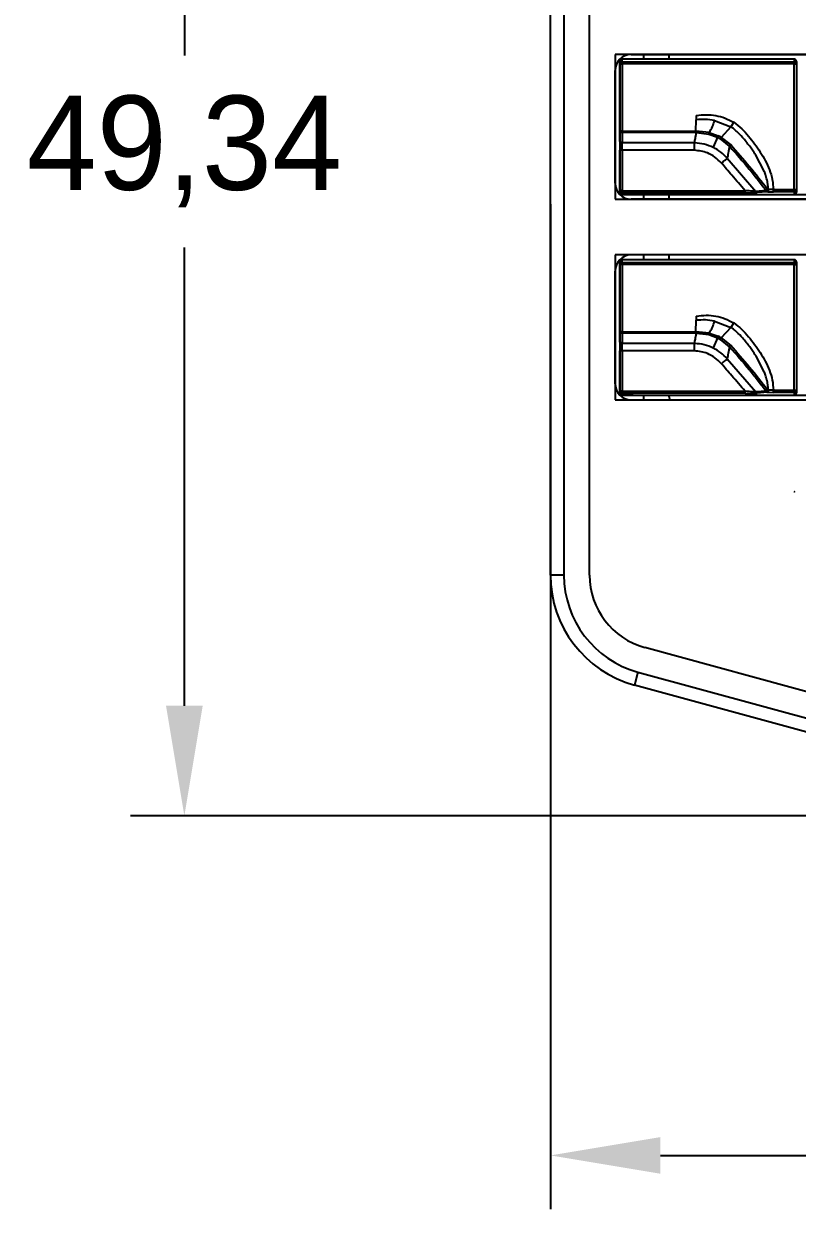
# Model space of a CAD drawing. Header units: millimetres. Extents: x 340 to 481, y 493 to 586.
# Drawn here: x 344.27 to 372.98, y 493.3 to 537.33 of the extents above; entities that cross this region are included whole.
import ezdxf

# ---------------------------------------------------------------- set-up
doc = ezdxf.new("R2010")
doc.units = ezdxf.units.MM
doc.header["$PDSIZE"] = -1
doc.linetypes.add('CENTERX2', pattern=[20.32, 12.7, -2.54, 2.54, -2.54])
doc.dimstyles.new('ISO-25', dxfattribs={"dimtxt": 2.5, "dimasz": 2.5, "dimexe": 1.25, "dimexo": 0.625, "dimtad": 1, "dimtxsty": 'Standard', "dimcen": 2.5, "dimadec": 0, "dimazin": 0, "dimtfac": 1, "dimtmove": 0, "dimatfit": 3, "dimfxl": 1, "dimarcsym": 0})

# ---------------------------------------------------------------- blocks, each defined once
blk = doc.blocks.new('*D1')
at = {"color": 0, "lineweight": -2}
for p, q in [((363.82, 530.628), (363.82, 493.301)), ((435.672, 530.628), (435.672, 493.301)), ((367.9, 495.301), (431.592, 495.301))]:
    blk.add_line(p, q, dxfattribs=at)
at = {"color": 0}
for points in [[(367.9, 495.981), (367.9, 494.621), (363.82, 495.301)], [(431.592, 494.621), (431.592, 495.981), (435.672, 495.301)]]:
    blk.add_solid(points, dxfattribs=at)
at = {"layer": 'Defpoints', "color": 0}
for p in [(363.82, 530.628), (435.672, 530.628), (435.672, 495.301)]:
    blk.add_point(p, dxfattribs=at)
at = {"color": 0, "insert": (399.746, 498.866), "char_height": 3.5, "attachment_point": 5}
blk.add_mtext('71,85', dxfattribs=at)
blk = doc.blocks.new('*D2')
at = {"color": 0, "lineweight": -2}
for p, q in [((394.669, 557.257), (348.229, 557.257)), ((350.229, 553.177), (350.229, 536.154)), ((350.229, 512), (350.229, 529.023)), ((394.669, 507.92), (348.229, 507.92))]:
    blk.add_line(p, q, dxfattribs=at)
at = {"color": 0}
for points in [[(350.909, 553.177), (349.549, 553.177), (350.229, 557.257)], [(349.549, 512), (350.909, 512), (350.229, 507.92)]]:
    blk.add_solid(points, dxfattribs=at)
at = {"layer": 'Defpoints', "color": 0}
for p in [(394.669, 557.257), (350.229, 507.92), (394.669, 507.92)]:
    blk.add_point(p, dxfattribs=at)
at = {"color": 0, "insert": (350.229, 532.589), "char_height": 3.5, "attachment_point": 5}
blk.add_mtext('49,34', dxfattribs=at)

msp = doc.modelspace()

# ---------------------------------------------------------------- linework, layer by layer
at = {"color": 7, "linetype": 'Continuous', "lineweight": 25}
for p, q in [((363.82, 516.856), (363.82, 554.67)), ((364.32, 554.67), (364.32, 516.856)), ((366.399, 535.836), (366.399, 535.935)), ((366.48, 535.916), (366.48, 536.015)), ((372.87, 536.015), (366.48, 536.015)), ((366.48, 535.916), (372.87, 535.921)), ((366.819, 536.195), (432.774, 536.195)), ((367.274, 536.195), (367.274, 536.015)), ((368.226, 536.015), (368.226, 536.195)), ((372.87, 536.015), (372.87, 535.921)), ((372.951, 535.935), (372.951, 535.841)), ((366.219, 531.413), (366.219, 535.595)), ((366.399, 533.34), (366.399, 535.836)), ((372.87, 535.842), (366.481, 535.837)), ((366.481, 535.837), (366.481, 533.341)), ((372.871, 531.173), (372.87, 535.842)), ((372.951, 535.841), (372.951, 531.172)), ((369.219, 533.338), (369.23, 533.769)), ((369.235, 533.928), (369.23, 533.769)), ((369.912, 533.738), (370.512, 533.506)), ((366.399, 532.972), (366.399, 533.34)), ((366.481, 533.341), (369.219, 533.338)), ((369.225, 533.288), (366.481, 533.29)), ((366.481, 533.29), (366.481, 532.922)), ((369.711, 533.296), (369.219, 533.338)), ((369.224, 533.198), (369.225, 533.288)), ((369.225, 533.288), (369.24, 533.288)), ((369.24, 533.288), (369.695, 533.236)), ((369.711, 533.296), (370.046, 533.175)), ((370.512, 533.506), (370.164, 533.113)), ((370.622, 533.673), (370.512, 533.506)), ((366.481, 532.922), (369.172, 532.919)), ((369.695, 533.236), (370.02, 533.12)), ((370.02, 533.12), (369.864, 532.745)), ((370.02, 533.12), (370.134, 533.059)), ((370.466, 532.783), (370.134, 533.059)), ((370.164, 533.113), (370.517, 532.831)), ((366.399, 531.137), (366.399, 532.638)), ((369.171, 532.638), (366.481, 532.642)), ((366.481, 532.638), (366.481, 531.137)), ((369.171, 532.635), (366.481, 532.638)), ((371.746, 531.879), (371.443, 532.457)), ((370.384, 532.335), (371.447, 531.108)), ((371.849, 531.544), (371.905, 531.175)), ((366.399, 531.074), (366.399, 531.137)), ((366.48, 530.994), (366.48, 531.057)), ((371.052, 531.053), (366.48, 531.057)), ((366.481, 531.137), (371.053, 531.133)), ((371.826, 531.137), (371.447, 531.108)), ((371.87, 531.095), (371.49, 531.066)), ((371.894, 531.094), (371.87, 531.095)), ((371.879, 531.146), (371.88, 531.176)), ((371.88, 531.176), (371.905, 531.175)), ((371.894, 531.094), (372.1, 531.093)), ((372.1, 531.174), (371.905, 531.175)), ((372.1, 531.174), (372.871, 531.173)), ((372.87, 531.092), (372.1, 531.093)), ((372.87, 531.092), (372.87, 530.993)), ((372.951, 531.172), (372.951, 531.074)), ((366.892, 530.993), (366.48, 530.994)), ((432.774, 530.813), (366.819, 530.813)), ((366.892, 530.993), (372.87, 530.993)), ((367.274, 530.993), (367.274, 530.813)), ((368.226, 530.813), (368.226, 530.993)), ((366.399, 528.386), (366.399, 528.485)), ((366.48, 528.466), (366.48, 528.565)), ((372.87, 528.565), (366.48, 528.565)), ((366.48, 528.466), (372.87, 528.471)), ((432.774, 528.745), (366.819, 528.745)), ((367.274, 528.745), (367.274, 528.565)), ((368.226, 528.565), (368.226, 528.745)), ((372.87, 528.565), (372.87, 528.471)), ((372.951, 528.485), (372.951, 528.391)), ((366.219, 523.963), (366.219, 528.145)), ((366.399, 525.89), (366.399, 528.386)), ((372.87, 528.392), (366.481, 528.387)), ((366.481, 528.387), (366.481, 525.891)), ((372.871, 523.723), (372.87, 528.392)), ((372.951, 528.391), (372.951, 523.722)), ((369.219, 525.888), (369.23, 526.319)), ((369.235, 526.478), (369.23, 526.319)), ((369.912, 526.288), (370.512, 526.056)), ((370.622, 526.223), (370.512, 526.056)), ((366.399, 525.522), (366.399, 525.89)), ((366.481, 525.891), (369.219, 525.888)), ((369.225, 525.838), (366.481, 525.84)), ((366.481, 525.84), (366.481, 525.472)), ((369.711, 525.846), (369.219, 525.888)), ((369.224, 525.748), (369.225, 525.838)), ((369.225, 525.838), (369.24, 525.838)), ((369.24, 525.838), (369.695, 525.786)), ((369.695, 525.786), (370.02, 525.67)), ((369.711, 525.846), (370.046, 525.725)), ((370.512, 526.056), (370.164, 525.663)), ((366.481, 525.472), (369.172, 525.469)), ((370.02, 525.67), (369.864, 525.295)), ((370.02, 525.67), (370.134, 525.609)), ((370.466, 525.333), (370.134, 525.609)), ((370.164, 525.663), (370.517, 525.381)), ((366.399, 523.687), (366.399, 525.188)), ((369.171, 525.188), (366.481, 525.192)), ((366.481, 525.188), (366.481, 523.687)), ((369.171, 525.185), (366.481, 525.188)), ((371.746, 524.429), (371.443, 525.007)), ((370.384, 524.885), (371.447, 523.658)), ((371.849, 524.094), (371.905, 523.725)), ((366.399, 523.624), (366.399, 523.687)), ((366.48, 523.544), (366.48, 523.607)), ((371.052, 523.603), (366.48, 523.607)), ((366.481, 523.687), (371.053, 523.683)), ((371.826, 523.687), (371.447, 523.658)), ((371.87, 523.645), (371.49, 523.616)), ((371.894, 523.644), (371.87, 523.645)), ((371.879, 523.696), (371.88, 523.726)), ((371.88, 523.726), (371.905, 523.725)), ((371.894, 523.644), (372.1, 523.643)), ((372.1, 523.724), (371.905, 523.725)), ((372.1, 523.724), (372.871, 523.723)), ((372.87, 523.642), (372.1, 523.643)), ((372.87, 523.642), (372.87, 523.543)), ((372.951, 523.722), (372.951, 523.624)), ((366.892, 523.543), (366.48, 523.544)), ((366.819, 523.363), (432.774, 523.363)), ((366.892, 523.543), (372.87, 523.543)), ((367.274, 523.543), (367.274, 523.363)), ((368.226, 523.477), (368.226, 523.543)), ((368.226, 523.477), (368.237, 523.363)), ((364.32, 516.856), (363.82, 516.856)), ((367.07, 513.251), (366.938, 512.769)), ((367.07, 513.251), (380.779, 509.497)), ((380.647, 509.014), (366.938, 512.769))]:
    msp.add_line(p, q, dxfattribs=at)
at = {"color": 7, "linetype": 'Continuous'}
for p, q in [((365.27, 516.856), (365.27, 554.67)), ((433.374, 536.195), (366.219, 536.195)), ((366.219, 536.195), (366.219, 530.813)), ((372.87, 536.015), (366.48, 536.015)), ((366.219, 530.813), (433.374, 530.813)), ((366.892, 530.993), (372.87, 530.993)), ((433.374, 528.745), (366.219, 528.745)), ((366.219, 528.745), (366.219, 523.363)), ((366.219, 523.363), (433.374, 523.363)), ((381.03, 510.413), (367.321, 514.168))]:
    msp.add_line(p, q, dxfattribs=at)
at = {"color": 7, "linetype": 'CENTERX2'}
for p, q in [((433.194, 536.015), (366.399, 536.015)), ((366.399, 536.015), (366.399, 530.993)), ((366.399, 530.993), (433.194, 530.993)), ((366.399, 528.565), (366.399, 523.543)), ((433.194, 528.565), (366.399, 528.565)), ((366.399, 523.543), (433.194, 523.543))]:
    msp.add_line(p, q, dxfattribs=at)
at = {"color": 7, "linetype": 'Continuous', "lineweight": 25, "flags": 128}
for points in [[(369.221, 533.185), (369.222, 533.192), (369.224, 533.198)], [(369.171, 532.635), (369.171, 532.636), (369.171, 532.636), (369.171, 532.636), (369.171, 532.637), (369.171, 532.637), (369.171, 532.638), (369.171, 532.638), (369.171, 532.638)], [(369.221, 525.735), (369.222, 525.742), (369.224, 525.748)], [(369.171, 525.185), (369.171, 525.186), (369.171, 525.186), (369.171, 525.186), (369.171, 525.187), (369.171, 525.187), (369.171, 525.188), (369.171, 525.188), (369.171, 525.188)]]:
    msp.add_lwpolyline(points, dxfattribs=at)
at = {"color": 7, "linetype": 'Continuous', "lineweight": 25}
for centre, radius, start, end in [((366.819, 535.595), 0.6, 90, 180), ((363.429, 535.852), 3.052, 359.7232, 1.199), ((369.819, 535.857), 3.052, 359.7232, 1.199), ((358.288, 533.345), 8.193, 359.6155, 359.9694), ((282.791, 548.93), 87.853, 349.68407, 349.74388), ((366.819, 531.413), 0.6, 180, 270), ((363.497, 531.121), 2.984, 358.7609, 0.2933), ((368.069, 531.118), 2.984, 358.7609, 0.2933), ((369.154, 531.158), 2.947, 358.7356, 0.3039), ((369.925, 531.157), 2.946, 358.7355, 0.3038), ((366.819, 528.145), 0.6, 90, 180), ((363.429, 528.402), 3.052, 359.7232, 1.199), ((369.819, 528.407), 3.052, 359.7232, 1.199), ((358.288, 525.895), 8.193, 359.6155, 359.9694), ((282.791, 541.48), 87.853, 349.68407, 349.74388), ((366.819, 523.963), 0.6, 180, 270), ((363.497, 523.671), 2.984, 358.7609, 0.2933), ((368.069, 523.668), 2.984, 358.7609, 0.2933), ((369.154, 523.708), 2.947, 358.7356, 0.3039), ((369.925, 523.707), 2.946, 358.7355, 0.3038), ((368.058, 516.857), 4.238, 180.0136, 254.6718), ((368.058, 516.857), 3.738, 180.0136, 254.6704)]:
    msp.add_arc(centre, radius, start, end, dxfattribs=at)
at = {"color": 7, "linetype": 'Continuous'}
for centre, radius, start, end in [((372.869, 519.939), 0.0127, 0, 90), ((372.869, 519.939), 0.0127, 0, 90), ((368.058, 516.857), 2.788, 180.0165, 254.6695)]:
    msp.add_arc(centre, radius, start, end, dxfattribs=at)
at = {"color": 7, "linetype": 'Continuous', "lineweight": 25}
for points, knots in [([(366.48, 536.015), (366.469, 536.014), (366.453, 536.012), (366.434, 536.002), (366.418, 535.988), (366.402, 535.966), (366.4, 535.945), (366.399, 535.935)], [0, 0, 0, 0, 0.25342, 0.376755, 0.504454, 0.75394, 1, 1, 1, 1]), ([(366.48, 535.916), (366.472, 535.915), (366.455, 535.914), (366.434, 535.903), (366.418, 535.889), (366.408, 535.874), (366.4, 535.856), (366.399, 535.843), (366.399, 535.836)], [0, 0, 0, 0, 0.182036, 0.411431, 0.545976, 0.690302, 0.842527, 1, 1, 1, 1]), ([(372.951, 535.935), (372.95, 535.945), (372.948, 535.961), (372.938, 535.98), (372.924, 535.996), (372.902, 536.012), (372.88, 536.014), (372.87, 536.015)], [0, 0, 0, 0, 0.248992, 0.370652, 0.496975, 0.749541, 1, 1, 1, 1]), ([(372.951, 535.841), (372.95, 535.848), (372.949, 535.861), (372.942, 535.879), (372.932, 535.893), (372.916, 535.908), (372.895, 535.919), (372.877, 535.92), (372.87, 535.921)], [0, 0, 0, 0, 0.157473, 0.309698, 0.454024, 0.588569, 0.817964, 1, 1, 1, 1]), ([(366.481, 535.837), (366.47, 535.837), (366.455, 535.837), (366.436, 535.837), (366.422, 535.837), (366.412, 535.837), (366.402, 535.837), (366.4, 535.836), (366.399, 535.836)], [0, 0, 0, 0, 0.243619, 0.372782, 0.502319, 0.631447, 0.759537, 1, 1, 1, 1]), ([(372.87, 535.842), (372.878, 535.842), (372.895, 535.842), (372.916, 535.842), (372.932, 535.842), (372.942, 535.842), (372.95, 535.841), (372.95, 535.841), (372.951, 535.841)], [0, 0, 0, 0, 0.181966, 0.411368, 0.545075, 0.689675, 0.842559, 1, 1, 1, 1]), ([(369.912, 533.738), (369.799, 533.757), (369.572, 533.794), (369.344, 533.777), (369.23, 533.769)], [0, 0, 0, 0, 0.502047, 1, 1, 1, 1]), ([(369.235, 533.928), (369.357, 533.942), (369.599, 533.968), (369.96, 533.933), (370.307, 533.84), (370.517, 533.729), (370.622, 533.673)], [0, 0, 0, 0, 0.256766, 0.505731, 0.751665, 1, 1, 1, 1]), ([(369.711, 533.296), (369.755, 533.367), (369.842, 533.505), (369.889, 533.662), (369.912, 533.738)], [0, 0, 0, 0, 0.5118799, 1, 1, 1, 1]), ([(366.481, 533.341), (366.47, 533.341), (366.455, 533.341), (366.436, 533.341), (366.422, 533.34), (366.412, 533.34), (366.402, 533.34), (366.4, 533.34), (366.399, 533.34)], [0, 0, 0, 0, 0.243618, 0.372782, 0.502319, 0.631447, 0.759537, 1, 1, 1, 1]), ([(366.481, 533.29), (366.47, 533.291), (366.455, 533.292), (366.436, 533.298), (366.422, 533.304), (366.412, 533.312), (366.402, 533.324), (366.4, 533.333), (366.399, 533.34)], [0, 0, 0, 0, 0.241127, 0.370687, 0.50272, 0.634695, 0.763396, 1, 1, 1, 1]), ([(369.695, 533.236), (369.696, 533.24), (369.698, 533.249), (369.702, 533.264), (369.706, 533.28), (369.709, 533.291), (369.711, 533.296)], [0, 0, 0, 0, 0.247251, 0.499954, 0.752682, 1, 1, 1, 1]), ([(370.736, 533.332), (370.696, 533.369), (370.626, 533.432), (370.546, 533.484), (370.512, 533.506)], [0, 0, 0, 0, 0.571638, 1, 1, 1, 1]), ([(370.622, 533.673), (370.725, 533.596), (370.927, 533.445), (371.257, 533.071), (371.626, 532.578), (371.923, 532.03), (372.067, 531.55), (372.089, 531.299), (372.1, 531.174)], [0, 0, 0, 0, 0.128773, 0.252959, 0.499043, 0.747593, 0.873757, 1, 1, 1, 1]), ([(371.218, 532.782), (371.131, 532.895), (370.983, 533.088), (370.809, 533.26), (370.736, 533.332)], [0, 0, 0, 0, 0.580697, 1, 1, 1, 1]), ([(366.481, 532.922), (366.47, 532.923), (366.455, 532.923), (366.436, 532.93), (366.422, 532.936), (366.412, 532.944), (366.402, 532.956), (366.4, 532.965), (366.399, 532.972)], [0, 0, 0, 0, 0.241127, 0.370687, 0.50272, 0.634695, 0.763396, 1, 1, 1, 1]), ([(366.399, 532.972), (366.399, 532.915), (366.399, 532.813), (366.399, 532.692), (366.399, 532.638)], [0, 0, 0, 0, 0.558255, 1, 1, 1, 1]), ([(369.172, 532.919), (369.181, 532.968), (369.198, 533.057), (369.214, 533.146), (369.221, 533.185)], [0, 0, 0, 0, 0.5598757, 1, 1, 1, 1]), ([(369.172, 532.919), (369.293, 532.91), (369.534, 532.893), (369.754, 532.794), (369.864, 532.745)], [0, 0, 0, 0, 0.500216, 1, 1, 1, 1]), ([(370.02, 533.12), (370.022, 533.124), (370.025, 533.132), (370.031, 533.146), (370.038, 533.161), (370.043, 533.17), (370.046, 533.175)], [0, 0, 0, 0, 0.247199, 0.499741, 0.75242, 1, 1, 1, 1]), ([(370.164, 533.113), (370.143, 533.125), (370.104, 533.147), (370.063, 533.167), (370.046, 533.175)], [0, 0, 0, 0, 0.559705, 1, 1, 1, 1]), ([(370.134, 533.059), (370.139, 533.068), (370.148, 533.085), (370.159, 533.104), (370.164, 533.113)], [0, 0, 0, 0, 0.559502, 1, 1, 1, 1]), ([(370.466, 532.783), (370.47, 532.787), (370.476, 532.793), (370.489, 532.806), (370.503, 532.818), (370.512, 532.827), (370.517, 532.831)], [0, 0, 0, 0, 0.246048, 0.499443, 0.753141, 1, 1, 1, 1]), ([(371.88, 531.176), (371.661, 531.46), (371.223, 532.025), (370.751, 532.563), (370.517, 532.831)], [0, 0, 0, 0, 0.502993, 1, 1, 1, 1]), ([(366.481, 532.638), (366.47, 532.638), (366.455, 532.638), (366.436, 532.638), (366.422, 532.638), (366.412, 532.638), (366.402, 532.638), (366.4, 532.638), (366.399, 532.638)], [0, 0, 0, 0, 0.243617, 0.372782, 0.502319, 0.631448, 0.759539, 1, 1, 1, 1]), ([(366.481, 532.638), (366.481, 532.639), (366.481, 532.64), (366.481, 532.641), (366.481, 532.642)], [0, 0, 0, 0, 0.560036, 1, 1, 1, 1]), ([(370.168, 532.158), (370.088, 532.234), (369.933, 532.385), (369.601, 532.579), (369.333, 532.614), (369.171, 532.635)], [0, 0, 0, 0, 0.292303, 0.572758, 1, 1, 1, 1]), ([(370.384, 532.335), (370.306, 532.415), (370.152, 532.575), (369.96, 532.688), (369.864, 532.744)], [0, 0, 0, 0, 0.500419, 1, 1, 1, 1]), ([(370.466, 532.783), (370.451, 532.7), (370.424, 532.55), (370.396, 532.401), (370.384, 532.335)], [0, 0, 0, 0, 0.561163, 1, 1, 1, 1]), ([(370.466, 532.783), (370.715, 532.505), (370.975, 532.215), (371.323, 531.788), (371.532, 531.521), (371.728, 531.265), (371.826, 531.137)], [0, 0, 0, 0, 0.523748, 0.54548, 0.773248, 1, 1, 1, 1]), ([(371.443, 532.457), (371.402, 532.519), (371.33, 532.629), (371.252, 532.735), (371.218, 532.782)], [0, 0, 0, 0, 0.559821, 1, 1, 1, 1]), ([(370.168, 532.158), (370.213, 532.195), (370.294, 532.262), (370.356, 532.313), (370.384, 532.335)], [0, 0, 0, 0, 0.559783, 1, 1, 1, 1]), ([(371.053, 531.133), (370.885, 531.325), (370.588, 531.664), (370.295, 532.008), (370.168, 532.158)], [0, 0, 0, 0, 0.563696, 1, 1, 1, 1]), ([(371.849, 531.544), (371.833, 531.607), (371.806, 531.721), (371.764, 531.831), (371.746, 531.879)], [0, 0, 0, 0, 0.559434, 1, 1, 1, 1]), ([(366.481, 531.137), (366.473, 531.137), (366.456, 531.137), (366.434, 531.137), (366.418, 531.137), (366.408, 531.137), (366.4, 531.137), (366.399, 531.137), (366.399, 531.137)], [0, 0, 0, 0, 0.181749, 0.411267, 0.545132, 0.68987, 0.842771, 1, 1, 1, 1]), ([(366.399, 531.137), (366.399, 531.13), (366.4, 531.117), (366.408, 531.099), (366.418, 531.084), (366.434, 531.07), (366.455, 531.059), (366.472, 531.058), (366.48, 531.057)], [0, 0, 0, 0, 0.157473, 0.309698, 0.454024, 0.588569, 0.817964, 1, 1, 1, 1]), ([(366.399, 531.074), (366.399, 531.067), (366.4, 531.054), (366.406, 531.042), (366.408, 531.036)], [0, 0, 0, 0, 0.49972, 1, 1, 1, 1]), ([(371.052, 531.053), (371.137, 531.054), (371.296, 531.055), (371.429, 531.063), (371.49, 531.066)], [0, 0, 0, 0, 0.5379441, 1, 1, 1, 1]), ([(371.447, 531.108), (371.433, 531.109), (371.396, 531.11), (371.27, 531.115), (371.147, 531.125), (371.053, 531.133)], [0, 0, 0, 0, 0.121958, 0.327457, 1, 1, 1, 1]), ([(371.447, 531.108), (371.45, 531.103), (371.455, 531.091), (371.466, 531.079), (371.478, 531.069), (371.486, 531.067), (371.49, 531.066)], [0, 0, 0, 0, 0.249815, 0.500001, 0.750184, 1, 1, 1, 1]), ([(371.826, 531.137), (371.83, 531.139), (371.837, 531.144), (371.85, 531.153), (371.865, 531.164), (371.875, 531.172), (371.88, 531.176)], [0, 0, 0, 0, 0.221754, 0.48712, 0.729136, 1, 1, 1, 1]), ([(371.879, 531.146), (371.873, 531.144), (371.862, 531.141), (371.843, 531.138), (371.832, 531.137), (371.826, 531.137)], [0, 0, 0, 0, 0.3324125, 0.6229393, 1, 1, 1, 1]), ([(371.826, 531.137), (371.828, 531.132), (371.832, 531.123), (371.842, 531.11), (371.854, 531.099), (371.864, 531.096), (371.87, 531.095)], [0, 0, 0, 0, 0.192714, 0.422126, 0.691653, 1, 1, 1, 1]), ([(371.87, 531.095), (371.871, 531.096), (371.873, 531.099), (371.875, 531.11), (371.878, 531.126), (371.879, 531.139), (371.879, 531.146)], [0, 0, 0, 0, 0.250201, 0.500438, 0.74999, 1, 1, 1, 1]), ([(371.905, 531.175), (371.905, 531.166), (371.904, 531.146), (371.902, 531.119), (371.898, 531.1), (371.895, 531.096), (371.894, 531.094)], [0, 0, 0, 0, 0.241189, 0.50025, 0.759175, 1, 1, 1, 1]), ([(372.87, 530.993), (372.881, 530.994), (372.897, 530.996), (372.916, 531.006), (372.932, 531.02), (372.948, 531.042), (372.95, 531.063), (372.951, 531.074)], [0, 0, 0, 0, 0.253434, 0.376773, 0.504477, 0.753954, 1, 1, 1, 1]), ([(372.871, 531.173), (372.881, 531.173), (372.896, 531.173), (372.915, 531.173), (372.928, 531.173), (372.938, 531.173), (372.948, 531.172), (372.95, 531.172), (372.951, 531.172)], [0, 0, 0, 0, 0.243748, 0.372829, 0.502302, 0.631376, 0.759401, 1, 1, 1, 1]), ([(372.919, 531.108), (372.923, 531.112), (372.932, 531.12), (372.942, 531.135), (372.949, 531.153), (372.95, 531.166), (372.951, 531.172)], [0, 0, 0, 0, 0.228538, 0.473835, 0.732461, 1, 1, 1, 1]), ([(366.408, 531.036), (366.412, 531.03), (366.42, 531.018), (366.438, 531.005), (366.458, 530.995), (366.473, 530.994), (366.48, 530.994)], [0, 0, 0, 0, 0.247628, 0.492595, 0.747916, 1, 1, 1, 1]), ([(366.48, 528.565), (366.469, 528.564), (366.453, 528.562), (366.434, 528.552), (366.418, 528.538), (366.402, 528.516), (366.4, 528.495), (366.399, 528.485)], [0, 0, 0, 0, 0.25342, 0.376755, 0.504454, 0.75394, 1, 1, 1, 1]), ([(366.48, 528.466), (366.472, 528.465), (366.455, 528.464), (366.434, 528.453), (366.418, 528.439), (366.408, 528.424), (366.4, 528.406), (366.399, 528.393), (366.399, 528.386)], [0, 0, 0, 0, 0.182036, 0.411431, 0.545976, 0.690302, 0.842527, 1, 1, 1, 1]), ([(372.951, 528.485), (372.95, 528.495), (372.948, 528.511), (372.938, 528.53), (372.924, 528.546), (372.902, 528.562), (372.88, 528.564), (372.87, 528.565)], [0, 0, 0, 0, 0.248992, 0.370652, 0.496975, 0.749541, 1, 1, 1, 1]), ([(372.951, 528.391), (372.95, 528.398), (372.949, 528.411), (372.942, 528.429), (372.932, 528.443), (372.916, 528.458), (372.895, 528.469), (372.877, 528.47), (372.87, 528.471)], [0, 0, 0, 0, 0.157473, 0.309698, 0.454024, 0.588569, 0.817964, 1, 1, 1, 1]), ([(366.481, 528.387), (366.47, 528.387), (366.455, 528.387), (366.436, 528.387), (366.422, 528.387), (366.412, 528.387), (366.402, 528.387), (366.4, 528.386), (366.399, 528.386)], [0, 0, 0, 0, 0.243619, 0.372782, 0.502319, 0.631447, 0.759537, 1, 1, 1, 1]), ([(372.87, 528.392), (372.878, 528.392), (372.895, 528.392), (372.916, 528.392), (372.932, 528.392), (372.942, 528.392), (372.95, 528.391), (372.95, 528.391), (372.951, 528.391)], [0, 0, 0, 0, 0.181966, 0.411368, 0.545075, 0.689675, 0.842559, 1, 1, 1, 1]), ([(369.912, 526.288), (369.799, 526.307), (369.572, 526.344), (369.344, 526.327), (369.23, 526.319)], [0, 0, 0, 0, 0.502047, 1, 1, 1, 1]), ([(369.235, 526.478), (369.357, 526.492), (369.599, 526.518), (369.96, 526.483), (370.307, 526.39), (370.517, 526.279), (370.622, 526.223)], [0, 0, 0, 0, 0.2567656, 0.5057306, 0.7516645, 1, 1, 1, 1]), ([(369.711, 525.846), (369.755, 525.917), (369.842, 526.055), (369.889, 526.212), (369.912, 526.288)], [0, 0, 0, 0, 0.51188, 1, 1, 1, 1]), ([(370.622, 526.223), (370.725, 526.146), (370.927, 525.995), (371.257, 525.621), (371.626, 525.128), (371.923, 524.58), (372.067, 524.1), (372.089, 523.849), (372.1, 523.724)], [0, 0, 0, 0, 0.128773, 0.252959, 0.499043, 0.747593, 0.873757, 1, 1, 1, 1]), ([(366.481, 525.891), (366.47, 525.891), (366.455, 525.891), (366.436, 525.891), (366.422, 525.89), (366.412, 525.89), (366.402, 525.89), (366.4, 525.89), (366.399, 525.89)], [0, 0, 0, 0, 0.243618, 0.372782, 0.502319, 0.631447, 0.759537, 1, 1, 1, 1]), ([(366.481, 525.84), (366.47, 525.841), (366.455, 525.842), (366.436, 525.848), (366.422, 525.854), (366.412, 525.862), (366.402, 525.874), (366.4, 525.883), (366.399, 525.89)], [0, 0, 0, 0, 0.241127, 0.370687, 0.50272, 0.634695, 0.763396, 1, 1, 1, 1]), ([(369.695, 525.786), (369.696, 525.79), (369.698, 525.799), (369.702, 525.814), (369.706, 525.83), (369.709, 525.841), (369.711, 525.846)], [0, 0, 0, 0, 0.247251, 0.499954, 0.752682, 1, 1, 1, 1]), ([(370.736, 525.882), (370.696, 525.919), (370.626, 525.982), (370.546, 526.034), (370.512, 526.056)], [0, 0, 0, 0, 0.571638, 1, 1, 1, 1]), ([(371.218, 525.332), (371.131, 525.445), (370.983, 525.638), (370.809, 525.81), (370.736, 525.882)], [0, 0, 0, 0, 0.580697, 1, 1, 1, 1]), ([(366.481, 525.472), (366.47, 525.473), (366.455, 525.474), (366.436, 525.48), (366.422, 525.486), (366.412, 525.494), (366.402, 525.506), (366.4, 525.515), (366.399, 525.522)], [0, 0, 0, 0, 0.241127, 0.370687, 0.50272, 0.634695, 0.763396, 1, 1, 1, 1]), ([(366.399, 525.522), (366.399, 525.465), (366.399, 525.363), (366.399, 525.242), (366.399, 525.188)], [0, 0, 0, 0, 0.5582553, 1, 1, 1, 1]), ([(369.172, 525.469), (369.181, 525.518), (369.198, 525.607), (369.214, 525.696), (369.221, 525.735)], [0, 0, 0, 0, 0.559876, 1, 1, 1, 1]), ([(369.172, 525.469), (369.293, 525.46), (369.534, 525.443), (369.754, 525.344), (369.864, 525.295)], [0, 0, 0, 0, 0.500216, 1, 1, 1, 1]), ([(370.02, 525.67), (370.022, 525.674), (370.025, 525.682), (370.031, 525.696), (370.038, 525.711), (370.043, 525.72), (370.046, 525.725)], [0, 0, 0, 0, 0.2471987, 0.4997406, 0.7524197, 1, 1, 1, 1]), ([(370.164, 525.663), (370.143, 525.675), (370.104, 525.697), (370.063, 525.717), (370.046, 525.725)], [0, 0, 0, 0, 0.559705, 1, 1, 1, 1]), ([(370.134, 525.609), (370.139, 525.618), (370.148, 525.635), (370.159, 525.654), (370.164, 525.663)], [0, 0, 0, 0, 0.559502, 1, 1, 1, 1]), ([(370.466, 525.333), (370.451, 525.25), (370.424, 525.1), (370.396, 524.951), (370.384, 524.885)], [0, 0, 0, 0, 0.561163, 1, 1, 1, 1]), ([(370.466, 525.333), (370.47, 525.337), (370.476, 525.343), (370.489, 525.356), (370.503, 525.368), (370.512, 525.377), (370.517, 525.381)], [0, 0, 0, 0, 0.246048, 0.499443, 0.753141, 1, 1, 1, 1]), ([(370.466, 525.333), (370.715, 525.055), (370.975, 524.765), (371.323, 524.338), (371.532, 524.071), (371.728, 523.815), (371.826, 523.687)], [0, 0, 0, 0, 0.523748, 0.54548, 0.773248, 1, 1, 1, 1]), ([(371.88, 523.726), (371.661, 524.01), (371.223, 524.575), (370.751, 525.113), (370.517, 525.381)], [0, 0, 0, 0, 0.502993, 1, 1, 1, 1]), ([(371.443, 525.007), (371.402, 525.069), (371.33, 525.179), (371.252, 525.285), (371.218, 525.332)], [0, 0, 0, 0, 0.559821, 1, 1, 1, 1]), ([(366.481, 525.188), (366.47, 525.188), (366.455, 525.188), (366.436, 525.188), (366.422, 525.188), (366.412, 525.188), (366.402, 525.188), (366.4, 525.188), (366.399, 525.188)], [0, 0, 0, 0, 0.243617, 0.372782, 0.502319, 0.631448, 0.759539, 1, 1, 1, 1]), ([(366.481, 525.188), (366.481, 525.189), (366.481, 525.19), (366.481, 525.191), (366.481, 525.192)], [0, 0, 0, 0, 0.560036, 1, 1, 1, 1]), ([(370.168, 524.708), (370.088, 524.784), (369.933, 524.935), (369.601, 525.129), (369.333, 525.164), (369.171, 525.185)], [0, 0, 0, 0, 0.292303, 0.572758, 1, 1, 1, 1]), ([(370.384, 524.885), (370.306, 524.965), (370.152, 525.125), (369.96, 525.238), (369.864, 525.294)], [0, 0, 0, 0, 0.500419, 1, 1, 1, 1]), ([(370.168, 524.708), (370.213, 524.745), (370.294, 524.812), (370.356, 524.863), (370.384, 524.885)], [0, 0, 0, 0, 0.5597829, 1, 1, 1, 1]), ([(371.053, 523.683), (370.885, 523.875), (370.588, 524.214), (370.295, 524.558), (370.168, 524.708)], [0, 0, 0, 0, 0.563696, 1, 1, 1, 1]), ([(371.849, 524.094), (371.833, 524.157), (371.806, 524.271), (371.764, 524.381), (371.746, 524.429)], [0, 0, 0, 0, 0.559434, 1, 1, 1, 1]), ([(366.481, 523.687), (366.473, 523.687), (366.456, 523.687), (366.434, 523.687), (366.418, 523.687), (366.408, 523.687), (366.4, 523.687), (366.399, 523.687), (366.399, 523.687)], [0, 0, 0, 0, 0.181749, 0.411267, 0.545132, 0.68987, 0.842771, 1, 1, 1, 1]), ([(366.399, 523.687), (366.399, 523.68), (366.4, 523.667), (366.408, 523.649), (366.418, 523.634), (366.434, 523.62), (366.455, 523.609), (366.472, 523.608), (366.48, 523.607)], [0, 0, 0, 0, 0.157473, 0.309698, 0.454024, 0.588569, 0.817964, 1, 1, 1, 1]), ([(366.399, 523.624), (366.399, 523.617), (366.4, 523.604), (366.406, 523.592), (366.408, 523.586)], [0, 0, 0, 0, 0.49972, 1, 1, 1, 1]), ([(366.408, 523.586), (366.412, 523.58), (366.42, 523.568), (366.438, 523.555), (366.458, 523.545), (366.473, 523.544), (366.48, 523.544)], [0, 0, 0, 0, 0.247628, 0.492595, 0.747916, 1, 1, 1, 1]), ([(371.052, 523.603), (371.137, 523.604), (371.296, 523.605), (371.429, 523.613), (371.49, 523.616)], [0, 0, 0, 0, 0.5379441, 1, 1, 1, 1]), ([(371.447, 523.658), (371.433, 523.659), (371.396, 523.66), (371.27, 523.665), (371.147, 523.675), (371.053, 523.683)], [0, 0, 0, 0, 0.121958, 0.327457, 1, 1, 1, 1]), ([(371.447, 523.658), (371.45, 523.653), (371.455, 523.641), (371.466, 523.629), (371.478, 523.619), (371.486, 523.617), (371.49, 523.616)], [0, 0, 0, 0, 0.249815, 0.500001, 0.750184, 1, 1, 1, 1]), ([(371.826, 523.687), (371.83, 523.689), (371.837, 523.694), (371.85, 523.703), (371.865, 523.714), (371.875, 523.722), (371.88, 523.726)], [0, 0, 0, 0, 0.221754, 0.48712, 0.729136, 1, 1, 1, 1]), ([(371.879, 523.696), (371.873, 523.694), (371.862, 523.691), (371.843, 523.688), (371.832, 523.687), (371.826, 523.687)], [0, 0, 0, 0, 0.3324125, 0.6229393, 1, 1, 1, 1]), ([(371.826, 523.687), (371.828, 523.682), (371.832, 523.673), (371.842, 523.66), (371.854, 523.649), (371.864, 523.646), (371.87, 523.645)], [0, 0, 0, 0, 0.192714, 0.422126, 0.691653, 1, 1, 1, 1]), ([(371.87, 523.645), (371.871, 523.646), (371.873, 523.649), (371.875, 523.66), (371.878, 523.676), (371.879, 523.689), (371.879, 523.696)], [0, 0, 0, 0, 0.2502006, 0.5004383, 0.7499903, 1, 1, 1, 1]), ([(371.905, 523.725), (371.905, 523.716), (371.904, 523.696), (371.902, 523.669), (371.898, 523.65), (371.895, 523.646), (371.894, 523.644)], [0, 0, 0, 0, 0.2411886, 0.50025, 0.7591751, 1, 1, 1, 1]), ([(372.87, 523.543), (372.881, 523.544), (372.897, 523.546), (372.916, 523.556), (372.932, 523.57), (372.948, 523.592), (372.95, 523.613), (372.951, 523.624)], [0, 0, 0, 0, 0.253434, 0.376773, 0.504477, 0.753954, 1, 1, 1, 1]), ([(372.871, 523.723), (372.881, 523.723), (372.896, 523.723), (372.915, 523.723), (372.928, 523.723), (372.938, 523.723), (372.948, 523.722), (372.95, 523.722), (372.951, 523.722)], [0, 0, 0, 0, 0.243748, 0.372829, 0.502302, 0.631376, 0.759401, 1, 1, 1, 1]), ([(372.919, 523.658), (372.923, 523.662), (372.932, 523.67), (372.942, 523.685), (372.949, 523.703), (372.95, 523.716), (372.951, 523.722)], [0, 0, 0, 0, 0.228538, 0.473835, 0.732461, 1, 1, 1, 1])]:
    msp.add_open_spline(points, degree=3, knots=knots, dxfattribs=at)
for points in [[(369.225, 533.288), (369.224, 533.295), (369.222, 533.311), (369.22, 533.329), (369.219, 533.338)], [(366.481, 532.642), (366.481, 532.693), (366.48, 532.794), (366.48, 532.879), (366.481, 532.922)], [(369.171, 532.638), (369.171, 532.689), (369.171, 532.791), (369.172, 532.876), (369.172, 532.919)], [(369.225, 525.838), (369.224, 525.845), (369.222, 525.861), (369.22, 525.879), (369.219, 525.888)], [(366.481, 525.192), (366.481, 525.243), (366.48, 525.344), (366.48, 525.429), (366.481, 525.472)], [(369.171, 525.188), (369.171, 525.239), (369.171, 525.341), (369.172, 525.426), (369.172, 525.469)]]:
    msp.add_open_spline(points, degree=3, dxfattribs=at)
at = {"color": 8, "linetype": 'Continuous', "lineweight": 25}
for points in [[(372.87, 531.092), (372.878, 531.093), (372.895, 531.094), (372.91, 531.103), (372.919, 531.108)], [(372.87, 523.642), (372.878, 523.643), (372.895, 523.644), (372.91, 523.653), (372.919, 523.658)]]:
    msp.add_open_spline(points, degree=3, knots=[0, 0, 0, 0, 0.442398, 1, 1, 1, 1], dxfattribs=at)

# ---------------------------------------------------------------- dimensions: what is measured, and where the dimension line sits
dim = msp.add_linear_dim(base=(350.229, 507.92), p1=(394.669, 557.257), p2=(394.669, 507.92), angle=90, dimstyle='ISO-25', override={"dimtxt": 3.5, "dimasz": 4.08, "dimexe": 2, "dimexo": 0, "dimgap": 1.524, "dimtih": 1, "dimtoh": 1, "dimzin": 0, "dimadec": 2, "dimtzin": 0})
dim.commit()
dim.dimension.update_dxf_attribs({"geometry": '*D2', "text_midpoint": (350.229, 532.589)})
dim = msp.add_linear_dim(base=(435.672, 495.301), p1=(363.82, 530.628), p2=(435.672, 530.628), dimstyle='ISO-25', override={"dimtxt": 3.5, "dimasz": 4.08, "dimexe": 2, "dimexo": 0, "dimgap": 1.524, "dimtih": 1, "dimtoh": 1, "dimzin": 0, "dimadec": 2, "dimtzin": 0})
dim.commit()
dim.dimension.update_dxf_attribs({"geometry": '*D1', "text_midpoint": (399.746, 498.866)})

doc.saveas('drawing.dxf')
